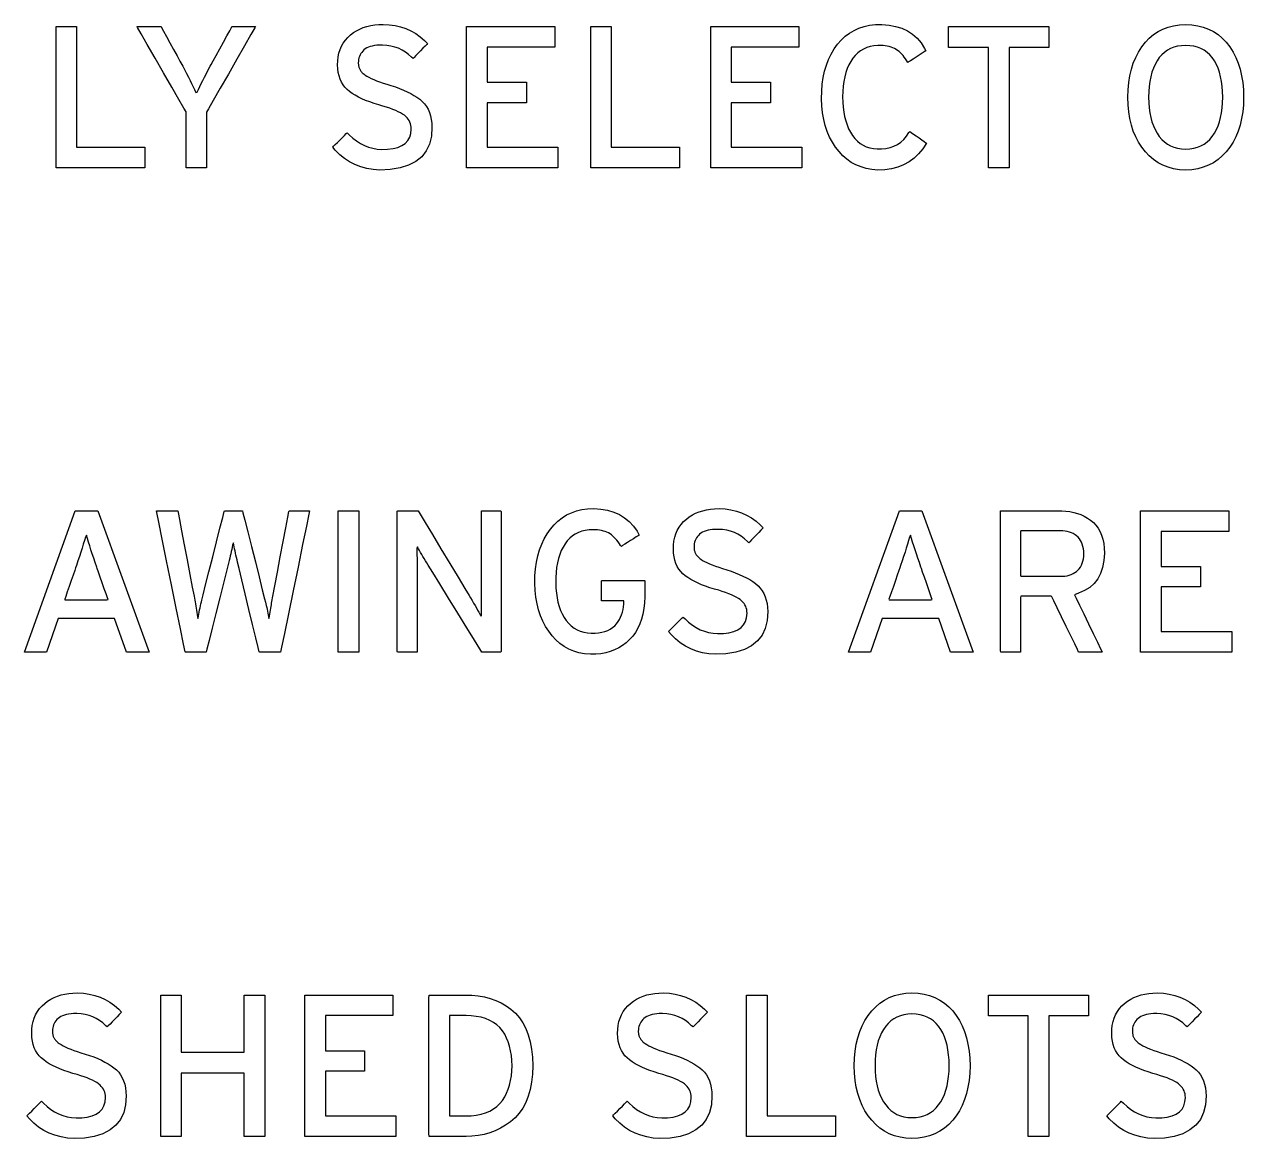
# Model space of a CAD drawing. Extents: x 1 to 47.7, y 0.2 to 33.3.
# Drawn here: x 2.258 to 4.524, y 22.696 to 24.767 of the extents above; entities that cross this region are included whole.
import ezdxf

# ---------------------------------------------------------------- set-up
doc = ezdxf.new("R2010")
doc.units = 0
doc.header["$MEASUREMENT"] = 0
doc.layers.add('4_0_____DWG', color=7, linetype='CONTINUOUS')

msp = doc.modelspace()

# ---------------------------------------------------------------- linework, layer by layer
at = {"layer": '4_0_____DWG'}
for points in [[(3.0152, 24.5753), (3.0142, 24.5588), (3.0106, 24.5441), (3.0046, 24.5314), (2.9962, 24.5207), (2.9853, 24.5118), (2.9719, 24.5049), (2.956, 24.4999), (2.9377, 24.4968), (2.9186, 24.4959), (2.9061, 24.4969), (2.8942, 24.4989), (2.8829, 24.5019), (2.8722, 24.506), (2.8621, 24.5111), (2.8526, 24.5172), (2.8438, 24.5244), (2.8355, 24.5326), (2.8308, 24.5383), (2.8325, 24.54), (2.8356, 24.5431), (2.8396, 24.5471), (2.8442, 24.5517), (2.8488, 24.5562), (2.8529, 24.5603), (2.856, 24.5635), (2.8578, 24.5652), (2.8616, 24.5615), (2.8683, 24.5554), (2.8752, 24.55), (2.8824, 24.5454), (2.8898, 24.5416), (2.8975, 24.5386), (2.9054, 24.5364), (2.9136, 24.5349), (2.9221, 24.5342), (2.9328, 24.5345), (2.9431, 24.5357), (2.952, 24.538), (2.9595, 24.5412), (2.9657, 24.5454), (2.9705, 24.5506), (2.974, 24.5568), (2.9761, 24.5639), (2.9768, 24.5721), (2.9767, 24.5757), (2.9762, 24.5789), (2.9754, 24.582), (2.9743, 24.5849), (2.9729, 24.5877), (2.9712, 24.5904), (2.9691, 24.5929), (2.9667, 24.5953), (2.964, 24.5976), (2.9607, 24.5998), (2.9569, 24.602), (2.9526, 24.6042), (2.9479, 24.6064), (2.9427, 24.6085), (2.9369, 24.6106), (2.9307, 24.6127), (2.9241, 24.6148), (2.9163, 24.617), (2.9077, 24.6196), (2.8996, 24.6224), (2.892, 24.6253), (2.885, 24.6284), (2.8784, 24.6316), (2.8724, 24.6349), (2.8669, 24.6384), (2.8619, 24.642), (2.8574, 24.6457), (2.8534, 24.6498), (2.85, 24.6543), (2.847, 24.6593), (2.8446, 24.6648), (2.8426, 24.6707), (2.8412, 24.6771), (2.8403, 24.684), (2.8399, 24.6913), (2.8401, 24.699), (2.8409, 24.7063), (2.8423, 24.7133), (2.8444, 24.7199), (2.8471, 24.7261), (2.8504, 24.7319), (2.8543, 24.7374), (2.8588, 24.7424), (2.864, 24.7471), (2.8694, 24.7512), (2.8751, 24.7548), (2.8812, 24.7579), (2.8876, 24.7605), (2.8943, 24.7627), (2.9014, 24.7644), (2.9088, 24.7656), (2.9165, 24.7663), (2.9248, 24.7666), (2.936, 24.766), (2.9467, 24.7644), (2.957, 24.762), (2.9668, 24.7587), (2.9761, 24.7545), (2.985, 24.7494), (2.9935, 24.7434), (3.0015, 24.7365), (3.0068, 24.7309), (3.0054, 24.7294), (3.0024, 24.7263), (2.9985, 24.7222), (2.994, 24.7176), (2.9894, 24.7129), (2.9853, 24.7086), (2.9821, 24.7052), (2.9802, 24.7033), (2.9774, 24.7057), (2.9719, 24.7107), (2.966, 24.7152), (2.9598, 24.7189), (2.9532, 24.7221), (2.9463, 24.7245), (2.939, 24.7264), (2.9314, 24.7276), (2.9234, 24.7281), (2.9174, 24.728), (2.9127, 24.7277), (2.9084, 24.7271), (2.9043, 24.7264), (2.9006, 24.7253), (2.8971, 24.7241), (2.894, 24.7227), (2.8912, 24.721), (2.8887, 24.7191), (2.8865, 24.7169), (2.8846, 24.7146), (2.8829, 24.7122), (2.8815, 24.7097), (2.8803, 24.7071), (2.8794, 24.7043), (2.8788, 24.7014), (2.8784, 24.6985), (2.8783, 24.6954), (2.8783, 24.6939), (2.8784, 24.6924), (2.8786, 24.691), (2.8788, 24.6896), (2.8791, 24.6883), (2.8794, 24.687), (2.8799, 24.6858), (2.8803, 24.6846), (2.8809, 24.6835), (2.8815, 24.6822), (2.8823, 24.681), (2.8831, 24.6798), (2.8841, 24.6786), (2.8852, 24.6774), (2.8863, 24.6762), (2.8876, 24.6751), (2.889, 24.6739), (2.891, 24.6724), (2.8942, 24.6704), (2.898, 24.6683), (2.9022, 24.6662), (2.907, 24.6641), (2.9122, 24.6619), (2.918, 24.6598), (2.9243, 24.6576), (2.9311, 24.6554), (2.9391, 24.653), (2.9473, 24.6503), (2.955, 24.6475), (2.9623, 24.6445), (2.9692, 24.6414), (2.9757, 24.6381), (2.9817, 24.6347), (2.9873, 24.6311), (2.9925, 24.6274), (2.9972, 24.6234), (3.0013, 24.619), (3.005, 24.6141), (3.008, 24.6088), (3.0106, 24.603), (3.0125, 24.5968), (3.014, 24.5901), (3.0149, 24.5829)], [(4.5237, 24.6313), (4.5232, 24.6173), (4.522, 24.604), (4.5199, 24.5914), (4.5171, 24.5794), (4.5136, 24.5682), (4.5092, 24.5576), (4.5041, 24.5477), (4.4982, 24.5384), (4.4915, 24.5298), (4.4841, 24.522), (4.4761, 24.5152), (4.4675, 24.5095), (4.4584, 24.5047), (4.4486, 24.501), (4.4383, 24.4982), (4.4274, 24.4965), (4.4159, 24.4958), (4.4044, 24.4965), (4.3936, 24.4982), (4.3834, 24.501), (4.3737, 24.5047), (4.3647, 24.5095), (4.3563, 24.5152), (4.3484, 24.522), (4.3412, 24.5298), (4.3345, 24.5384), (4.3285, 24.5477), (4.3232, 24.5576), (4.3187, 24.5682), (4.3151, 24.5794), (4.3122, 24.5914), (4.3101, 24.604), (4.3089, 24.6173), (4.3084, 24.6313), (4.3089, 24.6452), (4.3101, 24.6586), (4.3122, 24.6712), (4.3151, 24.6832), (4.3187, 24.6945), (4.3232, 24.7052), (4.3285, 24.7152), (4.3345, 24.7246), (4.3412, 24.7333), (4.3484, 24.7409), (4.3563, 24.7476), (4.3647, 24.7532), (4.3737, 24.7579), (4.3834, 24.7616), (4.3936, 24.7642), (4.4044, 24.7659), (4.4159, 24.7666), (4.4274, 24.7659), (4.4383, 24.7642), (4.4486, 24.7616), (4.4584, 24.7579), (4.4675, 24.7532), (4.4761, 24.7476), (4.4841, 24.7409), (4.4915, 24.7333), (4.4982, 24.7246), (4.5041, 24.7152), (4.5092, 24.7052), (4.5136, 24.6945), (4.5171, 24.6832), (4.5199, 24.6712), (4.522, 24.6586), (4.5232, 24.6452)], [(2.5963, 24.6037), (2.5963, 24.5998), (2.5963, 24.5896), (2.5963, 24.5748), (2.5963, 24.5576), (2.5963, 24.5397), (2.5963, 24.5231), (2.5963, 24.5097), (2.5963, 24.5016), (2.5961, 24.5), (2.5937, 24.5), (2.5893, 24.5), (2.5835, 24.5), (2.577, 24.5), (2.5705, 24.5), (2.5648, 24.5), (2.5605, 24.5), (2.5584, 24.5), (2.5582, 24.5021), (2.5582, 24.5108), (2.5582, 24.5245), (2.5582, 24.5413), (2.5582, 24.5592), (2.5582, 24.5764), (2.5582, 24.5908), (2.5582, 24.6006), (2.5582, 24.6039), (2.5542, 24.6108), (2.5448, 24.6272), (2.5316, 24.6502), (2.5163, 24.6768), (2.5006, 24.7041), (2.4862, 24.7292), (2.4748, 24.749), (2.4682, 24.7606), (2.4675, 24.7624), (2.4705, 24.7624), (2.4759, 24.7624), (2.4828, 24.7624), (2.4905, 24.7624), (2.4981, 24.7624), (2.5047, 24.7624), (2.5095, 24.7624), (2.5117, 24.7624), (2.5128, 24.7606), (2.5163, 24.7541), (2.5217, 24.7443), (2.5281, 24.7324), (2.535, 24.7199), (2.5414, 24.7081), (2.5468, 24.6983), (2.5503, 24.6918), (2.552, 24.6887), (2.5557, 24.6817), (2.5592, 24.6751), (2.5625, 24.6686), (2.5656, 24.6624), (2.5686, 24.6565), (2.5714, 24.6508), (2.574, 24.6454), (2.5765, 24.6402), (2.5788, 24.6406), (2.5812, 24.6456), (2.5837, 24.651), (2.5865, 24.6566), (2.5895, 24.6625), (2.5926, 24.6687), (2.596, 24.6752), (2.5995, 24.6819), (2.6033, 24.689), (2.6048, 24.6919), (2.6086, 24.6987), (2.6141, 24.7088), (2.6207, 24.7209), (2.6276, 24.7334), (2.6341, 24.7452), (2.6393, 24.7548), (2.6427, 24.7609), (2.6436, 24.7624), (2.6461, 24.7624), (2.651, 24.7624), (2.6576, 24.7624), (2.6651, 24.7624), (2.6726, 24.7624), (2.6794, 24.7624), (2.6845, 24.7624), (2.6872, 24.7624), (2.686, 24.7599), (2.6789, 24.7475), (2.6671, 24.727), (2.6526, 24.7017), (2.6368, 24.6743), (2.6216, 24.6478), (2.6087, 24.6253), (2.5997, 24.6096)], [(3.9343, 24.546), (3.9274, 24.5353), (3.9197, 24.5259), (3.9113, 24.5178), (3.9019, 24.511), (3.8918, 24.5054), (3.8809, 24.5011), (3.8691, 24.498), (3.8566, 24.4963), (3.8438, 24.4959), (3.8328, 24.4968), (3.8224, 24.4987), (3.8126, 24.5016), (3.8033, 24.5054), (3.7946, 24.5101), (3.7864, 24.5159), (3.7788, 24.5225), (3.7718, 24.5302), (3.7653, 24.5386), (3.7594, 24.5476), (3.7543, 24.5572), (3.7499, 24.5675), (3.7463, 24.5784), (3.7434, 24.59), (3.7413, 24.6022), (3.7399, 24.615), (3.7393, 24.6285), (3.7396, 24.6422), (3.7406, 24.6553), (3.7425, 24.6678), (3.745, 24.6797), (3.7484, 24.6909), (3.7524, 24.7015), (3.7573, 24.7115), (3.7629, 24.7209), (3.7692, 24.7296), (3.776, 24.7375), (3.7833, 24.7444), (3.7912, 24.7505), (3.7997, 24.7555), (3.8088, 24.7596), (3.8184, 24.7628), (3.8286, 24.765), (3.8393, 24.7663), (3.8514, 24.7665), (3.8647, 24.7654), (3.877, 24.7629), (3.8884, 24.7593), (3.8988, 24.7543), (3.9082, 24.7481), (3.9167, 24.7407), (3.9243, 24.732), (3.9309, 24.722), (3.9328, 24.7173), (3.9302, 24.7157), (3.926, 24.713), (3.9208, 24.7096), (3.915, 24.7059), (3.9094, 24.7022), (3.9046, 24.6991), (3.9011, 24.6969), (3.8995, 24.6959), (3.8976, 24.699), (3.8954, 24.7024), (3.8931, 24.7056), (3.8907, 24.7085), (3.8883, 24.7113), (3.8858, 24.7138), (3.8833, 24.7162), (3.8807, 24.7183), (3.878, 24.7201), (3.875, 24.7217), (3.8719, 24.7231), (3.8686, 24.7243), (3.8651, 24.7253), (3.8614, 24.7261), (3.8576, 24.7268), (3.8536, 24.7272), (3.8494, 24.7274), (3.8438, 24.7273), (3.8365, 24.7267), (3.8297, 24.7253), (3.8232, 24.7234), (3.8172, 24.7208), (3.8117, 24.7175), (3.8065, 24.7136), (3.8018, 24.709), (3.7975, 24.7038), (3.7936, 24.6979), (3.7901, 24.6914), (3.787, 24.6844), (3.7844, 24.6769), (3.7823, 24.669), (3.7806, 24.6605), (3.7794, 24.6515), (3.7787, 24.642), (3.7784, 24.632), (3.7786, 24.622), (3.7793, 24.6125), (3.7804, 24.6036), (3.782, 24.5951), (3.7841, 24.5871), (3.7866, 24.5797), (3.7896, 24.5727), (3.7931, 24.5662), (3.797, 24.5602), (3.8012, 24.5546), (3.8059, 24.5497), (3.811, 24.5455), (3.8165, 24.5421), (3.8224, 24.5393), (3.8288, 24.5372), (3.8356, 24.5358), (3.8428, 24.535), (3.8508, 24.535), (3.859, 24.5359), (3.8667, 24.5376), (3.8739, 24.5401), (3.8805, 24.5435), (3.8866, 24.5478), (3.8921, 24.5529), (3.8971, 24.559), (3.9016, 24.5658), (3.9033, 24.5674), (3.9059, 24.5656), (3.91, 24.5627), (3.9151, 24.5592), (3.9205, 24.5555), (3.9257, 24.5519), (3.9301, 24.5489), (3.9332, 24.5467)], [(4.4849, 24.6313), (4.4847, 24.6416), (4.4839, 24.6514), (4.4827, 24.6606), (4.481, 24.6693), (4.4789, 24.6775), (4.4762, 24.6851), (4.4731, 24.6922), (4.4695, 24.6988), (4.4654, 24.7048), (4.4608, 24.71), (4.4557, 24.7146), (4.4502, 24.7184), (4.4443, 24.7216), (4.4379, 24.7241), (4.431, 24.7259), (4.4236, 24.727), (4.4159, 24.7274), (4.4082, 24.727), (4.401, 24.7259), (4.3943, 24.7241), (4.3879, 24.7216), (4.3821, 24.7184), (4.3766, 24.7146), (4.3716, 24.71), (4.367, 24.7048), (4.3629, 24.6988), (4.3592, 24.6922), (4.356, 24.6851), (4.3533, 24.6775), (4.3511, 24.6693), (4.3494, 24.6606), (4.3482, 24.6514), (4.3474, 24.6416), (4.3472, 24.6313), (4.3474, 24.6211), (4.3482, 24.6114), (4.3494, 24.6023), (4.3511, 24.5937), (4.3533, 24.5856), (4.356, 24.578), (4.3592, 24.571), (4.3629, 24.5644), (4.367, 24.5583), (4.3716, 24.5529), (4.3766, 24.5481), (4.3821, 24.5441), (4.3879, 24.5408), (4.3943, 24.5382), (4.401, 24.5364), (4.4082, 24.5353), (4.4159, 24.5349), (4.4236, 24.5353), (4.431, 24.5364), (4.4379, 24.5382), (4.4443, 24.5408), (4.4502, 24.5441), (4.4557, 24.5481), (4.4608, 24.5529), (4.4654, 24.5583), (4.4695, 24.5644), (4.4731, 24.571), (4.4762, 24.578), (4.4789, 24.5856), (4.481, 24.5937), (4.4827, 24.6023), (4.4839, 24.6114), (4.4847, 24.6211)], [(2.734, 23.6), (2.7326, 23.6), (2.7288, 23.6), (2.7233, 23.6), (2.7168, 23.6), (2.7101, 23.6), (2.7037, 23.6), (2.6985, 23.6), (2.6952, 23.6), (2.6942, 23.6003), (2.6922, 23.6088), (2.6878, 23.6268), (2.6819, 23.6513), (2.6751, 23.6794), (2.6682, 23.7081), (2.6619, 23.7343), (2.6569, 23.7551), (2.654, 23.7674), (2.653, 23.7714), (2.652, 23.7757), (2.651, 23.7799), (2.6501, 23.784), (2.6493, 23.788), (2.6484, 23.7919), (2.6476, 23.7957), (2.6469, 23.7994), (2.6462, 23.803), (2.6455, 23.8021), (2.6447, 23.7985), (2.644, 23.7947), (2.6431, 23.7909), (2.6423, 23.787), (2.6414, 23.7829), (2.6405, 23.7788), (2.6396, 23.7746), (2.6386, 23.7702), (2.6373, 23.7651), (2.6336, 23.7503), (2.6279, 23.7278), (2.621, 23.7007), (2.6137, 23.6719), (2.6068, 23.6444), (2.601, 23.6213), (2.597, 23.6055), (2.5956, 23.6), (2.594, 23.6), (2.5902, 23.6), (2.5847, 23.6), (2.5783, 23.6), (2.5717, 23.6), (2.5656, 23.6), (2.5605, 23.6), (2.5573, 23.6), (2.5564, 23.6007), (2.5536, 23.6147), (2.5478, 23.6432), (2.5399, 23.6816), (2.531, 23.7253), (2.522, 23.7696), (2.5138, 23.8098), (2.5074, 23.8414), (2.5037, 23.8597), (2.5034, 23.8624), (2.5061, 23.8624), (2.5108, 23.8624), (2.5168, 23.8624), (2.5235, 23.8624), (2.5301, 23.8624), (2.536, 23.8624), (2.5404, 23.8624), (2.5427, 23.8624), (2.5434, 23.8595), (2.5459, 23.8465), (2.5499, 23.8254), (2.5548, 23.7994), (2.5601, 23.7713), (2.5653, 23.744), (2.5698, 23.7205), (2.573, 23.7038), (2.5743, 23.6966), (2.575, 23.6932), (2.5757, 23.6894), (2.5764, 23.6855), (2.5771, 23.6816), (2.5778, 23.6777), (2.5784, 23.6738), (2.5791, 23.6698), (2.5797, 23.6657), (2.5803, 23.6625), (2.5811, 23.6665), (2.5819, 23.6705), (2.5827, 23.6744), (2.5835, 23.6783), (2.5843, 23.6822), (2.5851, 23.686), (2.5859, 23.6898), (2.5868, 23.6936), (2.5875, 23.6968), (2.5899, 23.7062), (2.5946, 23.7247), (2.6008, 23.7493), (2.6078, 23.777), (2.6149, 23.805), (2.6213, 23.8303), (2.6263, 23.8499), (2.6291, 23.861), (2.6298, 23.8624), (2.6322, 23.8624), (2.6362, 23.8624), (2.6414, 23.8624), (2.6471, 23.8624), (2.6527, 23.8624), (2.6576, 23.8624), (2.6613, 23.8624), (2.6631, 23.8624), (2.664, 23.859), (2.6675, 23.8451), (2.673, 23.8232), (2.6797, 23.7964), (2.687, 23.7676), (2.6939, 23.7398), (2.6999, 23.716), (2.7041, 23.6992), (2.7058, 23.6925), (2.7066, 23.6896), (2.7073, 23.6863), (2.7081, 23.683), (2.7088, 23.6797), (2.7096, 23.6762), (2.7103, 23.6726), (2.711, 23.669), (2.7117, 23.6653), (2.7123, 23.6627), (2.7131, 23.6667), (2.7138, 23.6706), (2.7145, 23.6743), (2.7151, 23.6779), (2.7157, 23.6814), (2.7163, 23.6847), (2.7168, 23.6879), (2.7173, 23.691), (2.7177, 23.6938), (2.7196, 23.7039), (2.7232, 23.7232), (2.728, 23.7485), (2.7333, 23.7769), (2.7387, 23.8053), (2.7435, 23.8309), (2.7472, 23.8505), (2.7492, 23.8613), (2.7499, 23.8624), (2.7527, 23.8624), (2.7573, 23.8624), (2.7633, 23.8624), (2.7697, 23.8624), (2.7761, 23.8624), (2.7816, 23.8624), (2.7857, 23.8624), (2.7876, 23.8624), (2.7864, 23.8564), (2.7819, 23.8342), (2.7749, 23.7999), (2.7663, 23.7581), (2.7572, 23.7136), (2.7485, 23.6708), (2.7411, 23.6346), (2.7359, 23.6094)], [(3.1077, 23.6), (3.104, 23.606), (3.0942, 23.622), (3.08, 23.6451), (3.0633, 23.6722), (3.0459, 23.7004), (3.0298, 23.7266), (3.0166, 23.748), (3.0083, 23.7614), (3.0057, 23.7658), (3.0032, 23.7699), (3.0008, 23.7739), (2.9985, 23.7778), (2.9963, 23.7815), (2.9942, 23.7852), (2.9921, 23.7887), (2.9901, 23.7921), (2.9882, 23.7954), (2.9874, 23.7933), (2.9874, 23.787), (2.9874, 23.7805), (2.9875, 23.7737), (2.9875, 23.7668), (2.9876, 23.7597), (2.9876, 23.7524), (2.9877, 23.7449), (2.9878, 23.7371), (2.9878, 23.7323), (2.9878, 23.7201), (2.9878, 23.7017), (2.9878, 23.6797), (2.9878, 23.6563), (2.9878, 23.6343), (2.9878, 23.6159), (2.9878, 23.6037), (2.9877, 23.6), (2.986, 23.6), (2.9822, 23.6), (2.9768, 23.6), (2.9707, 23.6), (2.9644, 23.6), (2.9586, 23.6), (2.954, 23.6), (2.9513, 23.6), (2.9508, 23.6018), (2.9508, 23.6188), (2.9508, 23.6498), (2.9508, 23.6899), (2.9508, 23.7344), (2.9508, 23.7786), (2.9508, 23.8177), (2.9508, 23.8469), (2.9508, 23.8616), (2.9516, 23.8624), (2.9547, 23.8624), (2.9598, 23.8624), (2.966, 23.8624), (2.9726, 23.8624), (2.979, 23.8624), (2.9845, 23.8624), (2.9882, 23.8624), (2.9897, 23.8624), (2.9932, 23.8565), (3.0026, 23.841), (3.0161, 23.8185), (3.032, 23.7921), (3.0486, 23.7647), (3.064, 23.7392), (3.0765, 23.7184), (3.0844, 23.7053), (3.0871, 23.7008), (3.0899, 23.6959), (3.0927, 23.6912), (3.0953, 23.6867), (3.0978, 23.6823), (3.1001, 23.6781), (3.1024, 23.6741), (3.1045, 23.6702), (3.1065, 23.6666), (3.1073, 23.6687), (3.1073, 23.6752), (3.1072, 23.6819), (3.1071, 23.6887), (3.1071, 23.6958), (3.1071, 23.703), (3.107, 23.7104), (3.107, 23.718), (3.107, 23.7258), (3.107, 23.7306), (3.107, 23.7428), (3.107, 23.7611), (3.107, 23.7831), (3.107, 23.8063), (3.107, 23.8283), (3.107, 23.8466), (3.107, 23.8587), (3.107, 23.8624), (3.1088, 23.8624), (3.1126, 23.8624), (3.118, 23.8624), (3.1241, 23.8624), (3.1304, 23.8624), (3.1362, 23.8624), (3.1408, 23.8624), (3.1435, 23.8624), (3.144, 23.8605), (3.144, 23.8435), (3.144, 23.8126), (3.144, 23.7725), (3.144, 23.728), (3.144, 23.6838), (3.144, 23.6447), (3.144, 23.6154), (3.144, 23.6008), (3.1433, 23.6), (3.1403, 23.6), (3.1356, 23.6), (3.1298, 23.6), (3.1236, 23.6), (3.1177, 23.6), (3.1126, 23.6), (3.109, 23.6)], [(3.4106, 23.7027), (3.4101, 23.6914), (3.409, 23.6808), (3.4073, 23.6707), (3.4048, 23.6613), (3.4017, 23.6525), (3.3979, 23.6442), (3.3934, 23.6366), (3.3883, 23.6296), (3.3824, 23.6231), (3.3761, 23.6173), (3.3694, 23.6121), (3.3623, 23.6076), (3.3547, 23.6039), (3.3466, 23.6009), (3.3381, 23.5985), (3.3292, 23.5969), (3.3199, 23.596), (3.3096, 23.5959), (3.2988, 23.597), (3.2885, 23.5989), (3.2788, 23.6019), (3.2697, 23.6057), (3.2611, 23.6105), (3.2531, 23.6162), (3.2456, 23.6229), (3.2387, 23.6305), (3.2322, 23.6389), (3.2264, 23.6478), (3.2213, 23.6574), (3.217, 23.6676), (3.2134, 23.6784), (3.2106, 23.6899), (3.2085, 23.702), (3.2071, 23.7147), (3.2065, 23.728), (3.2067, 23.7416), (3.2077, 23.7546), (3.2095, 23.7671), (3.212, 23.7788), (3.2152, 23.79), (3.2192, 23.8006), (3.2239, 23.8106), (3.2294, 23.8199), (3.2356, 23.8286), (3.2422, 23.8366), (3.2494, 23.8436), (3.2572, 23.8497), (3.2655, 23.8548), (3.2744, 23.859), (3.2839, 23.8623), (3.2939, 23.8647), (3.3044, 23.8661), (3.3159, 23.8666), (3.3292, 23.8657), (3.3416, 23.8636), (3.3531, 23.8602), (3.3636, 23.8556), (3.3732, 23.8497), (3.3818, 23.8426), (3.3895, 23.8343), (3.3963, 23.8247), (3.4001, 23.8175), (3.3982, 23.8163), (3.3945, 23.8139), (3.3896, 23.8107), (3.384, 23.8071), (3.3784, 23.8035), (3.3734, 23.8003), (3.3694, 23.7978), (3.3672, 23.7964), (3.3658, 23.7981), (3.3636, 23.8015), (3.3613, 23.8048), (3.359, 23.8078), (3.3566, 23.8106), (3.3541, 23.8132), (3.3515, 23.8156), (3.3489, 23.8178), (3.3462, 23.8197), (3.3434, 23.8214), (3.3404, 23.8228), (3.3372, 23.824), (3.3338, 23.825), (3.3302, 23.8259), (3.3265, 23.8265), (3.3226, 23.827), (3.3185, 23.8273), (3.3143, 23.8274), (3.3072, 23.8271), (3.3002, 23.8261), (3.2936, 23.8245), (3.2874, 23.8222), (3.2816, 23.8193), (3.2763, 23.8158), (3.2713, 23.8116), (3.2667, 23.8068), (3.2626, 23.8014), (3.2588, 23.7952), (3.2555, 23.7886), (3.2527, 23.7815), (3.2503, 23.7739), (3.2484, 23.7658), (3.2469, 23.7571), (3.2459, 23.748), (3.2453, 23.7384), (3.2452, 23.7284), (3.2456, 23.7187), (3.2464, 23.7095), (3.2477, 23.7008), (3.2494, 23.6925), (3.2516, 23.6848), (3.2542, 23.6775), (3.2574, 23.6708), (3.2609, 23.6645), (3.2649, 23.6586), (3.2693, 23.6532), (3.2741, 23.6486), (3.2793, 23.6446), (3.2849, 23.6413), (3.2909, 23.6387), (3.2973, 23.6368), (3.3042, 23.6355), (3.3114, 23.635), (3.3185, 23.6351), (3.325, 23.6358), (3.331, 23.6368), (3.3367, 23.6384), (3.3418, 23.6403), (3.3466, 23.6427), (3.3509, 23.6456), (3.3548, 23.6489), (3.3582, 23.6526), (3.3611, 23.6566), (3.3636, 23.6607), (3.3658, 23.665), (3.3676, 23.6695), (3.3691, 23.6741), (3.3703, 23.679), (3.3711, 23.6839), (3.3716, 23.6891), (3.3718, 23.6941), (3.3718, 23.6942), (3.3718, 23.6943), (3.3718, 23.6944), (3.3718, 23.6946), (3.3718, 23.6948), (3.3718, 23.695), (3.3718, 23.6951), (3.3718, 23.6952), (3.3717, 23.6952), (3.3695, 23.6952), (3.3651, 23.6952), (3.3591, 23.6952), (3.3522, 23.6952), (3.3452, 23.6952), (3.3388, 23.6952), (3.3337, 23.6952), (3.3307, 23.6952), (3.3302, 23.6955), (3.3302, 23.6979), (3.3302, 23.7022), (3.3302, 23.7079), (3.3302, 23.7142), (3.3302, 23.7205), (3.3302, 23.7261), (3.3302, 23.7304), (3.3302, 23.7327), (3.3314, 23.7329), (3.3374, 23.7329), (3.3473, 23.7329), (3.3598, 23.7329), (3.3733, 23.7329), (3.3866, 23.7329), (3.3981, 23.7329), (3.4066, 23.7329), (3.4105, 23.7329), (3.4106, 23.7322), (3.4106, 23.7296), (3.4106, 23.7256), (3.4106, 23.7208), (3.4106, 23.7157), (3.4106, 23.7108), (3.4106, 23.7067), (3.4106, 23.7038)], [(3.6393, 23.6753), (3.6382, 23.6588), (3.6347, 23.6441), (3.6287, 23.6314), (3.6202, 23.6207), (3.6093, 23.6118), (3.5959, 23.6049), (3.58, 23.5999), (3.5617, 23.5969), (3.5426, 23.5959), (3.5301, 23.5969), (3.5182, 23.5989), (3.5069, 23.6019), (3.4962, 23.606), (3.4862, 23.6111), (3.4767, 23.6172), (3.4678, 23.6244), (3.4595, 23.6326), (3.4548, 23.6383), (3.4565, 23.64), (3.4596, 23.6431), (3.4637, 23.6471), (3.4682, 23.6517), (3.4728, 23.6562), (3.4769, 23.6603), (3.4801, 23.6635), (3.4818, 23.6652), (3.4857, 23.6615), (3.4923, 23.6554), (3.4992, 23.65), (3.5064, 23.6454), (3.5138, 23.6416), (3.5215, 23.6386), (3.5294, 23.6364), (3.5376, 23.6349), (3.5461, 23.6343), (3.5569, 23.6345), (3.5671, 23.6357), (3.576, 23.638), (3.5835, 23.6412), (3.5897, 23.6454), (3.5945, 23.6506), (3.598, 23.6568), (3.6001, 23.6639), (3.6008, 23.6721), (3.6007, 23.6757), (3.6002, 23.6789), (3.5994, 23.682), (3.5983, 23.6849), (3.5969, 23.6877), (3.5952, 23.6904), (3.5931, 23.6929), (3.5907, 23.6953), (3.588, 23.6976), (3.5847, 23.6998), (3.5809, 23.702), (3.5767, 23.7042), (3.5719, 23.7064), (3.5667, 23.7085), (3.561, 23.7106), (3.5548, 23.7127), (3.5481, 23.7148), (3.5404, 23.717), (3.5317, 23.7196), (3.5236, 23.7224), (3.516, 23.7253), (3.509, 23.7284), (3.5024, 23.7316), (3.4964, 23.7349), (3.4909, 23.7384), (3.4859, 23.742), (3.4815, 23.7457), (3.4775, 23.7498), (3.474, 23.7543), (3.471, 23.7593), (3.4686, 23.7648), (3.4666, 23.7707), (3.4652, 23.7771), (3.4643, 23.784), (3.4639, 23.7913), (3.4641, 23.799), (3.4649, 23.8063), (3.4664, 23.8133), (3.4684, 23.8199), (3.4711, 23.8261), (3.4744, 23.8319), (3.4783, 23.8374), (3.4829, 23.8424), (3.488, 23.8471), (3.4934, 23.8512), (3.4992, 23.8548), (3.5052, 23.8579), (3.5116, 23.8605), (3.5184, 23.8627), (3.5254, 23.8644), (3.5328, 23.8656), (3.5405, 23.8663), (3.5488, 23.8666), (3.56, 23.866), (3.5707, 23.8644), (3.581, 23.862), (3.5908, 23.8587), (3.6001, 23.8545), (3.6091, 23.8494), (3.6175, 23.8434), (3.6255, 23.8365), (3.6309, 23.8309), (3.6294, 23.8294), (3.6264, 23.8263), (3.6225, 23.8222), (3.618, 23.8176), (3.6135, 23.8129), (3.6093, 23.8086), (3.6061, 23.8052), (3.6042, 23.8033), (3.6014, 23.8057), (3.5959, 23.8107), (3.59, 23.8152), (3.5838, 23.8189), (3.5772, 23.8221), (3.5703, 23.8246), (3.563, 23.8264), (3.5554, 23.8276), (3.5474, 23.8281), (3.5414, 23.828), (3.5367, 23.8277), (3.5324, 23.8271), (3.5283, 23.8264), (3.5246, 23.8253), (3.5212, 23.8241), (3.518, 23.8227), (3.5152, 23.821), (3.5127, 23.8191), (3.5105, 23.8169), (3.5086, 23.8146), (3.5069, 23.8122), (3.5055, 23.8097), (3.5043, 23.8071), (3.5034, 23.8043), (3.5028, 23.8015), (3.5024, 23.7985), (3.5023, 23.7954), (3.5023, 23.7939), (3.5024, 23.7924), (3.5026, 23.791), (3.5028, 23.7896), (3.5031, 23.7883), (3.5035, 23.787), (3.5039, 23.7858), (3.5044, 23.7846), (3.5049, 23.7835), (3.5056, 23.7822), (3.5063, 23.781), (3.5072, 23.7798), (3.5081, 23.7786), (3.5092, 23.7774), (3.5103, 23.7762), (3.5116, 23.7751), (3.513, 23.7739), (3.5151, 23.7724), (3.5183, 23.7704), (3.522, 23.7683), (3.5262, 23.7662), (3.531, 23.7641), (3.5362, 23.7619), (3.542, 23.7598), (3.5483, 23.7576), (3.5551, 23.7554), (3.5631, 23.753), (3.5713, 23.7503), (3.579, 23.7475), (3.5863, 23.7445), (3.5932, 23.7414), (3.5997, 23.7381), (3.6057, 23.7347), (3.6113, 23.7311), (3.6165, 23.7274), (3.6212, 23.7234), (3.6254, 23.719), (3.629, 23.7141), (3.6321, 23.7088), (3.6346, 23.703), (3.6366, 23.6968), (3.638, 23.6901), (3.6389, 23.6829)], [(4.2651, 23.7839), (4.2642, 23.77), (4.2617, 23.7574), (4.2579, 23.7461), (4.2526, 23.7362), (4.2458, 23.7275), (4.2377, 23.7202), (4.228, 23.7142), (4.2169, 23.7095), (4.2094, 23.7067), (4.2126, 23.7001), (4.2187, 23.6875), (4.2266, 23.6711), (4.2355, 23.6528), (4.2443, 23.6345), (4.2522, 23.6184), (4.258, 23.6063), (4.2609, 23.6003), (4.2602, 23.6), (4.2565, 23.6), (4.2507, 23.6), (4.2436, 23.6), (4.236, 23.6), (4.2287, 23.6), (4.2226, 23.6), (4.2184, 23.6), (4.2171, 23.6), (4.2149, 23.6045), (4.2097, 23.6153), (4.2024, 23.6304), (4.1939, 23.6478), (4.1852, 23.6657), (4.1773, 23.6821), (4.171, 23.695), (4.1673, 23.7026), (4.1663, 23.7038), (4.1624, 23.7038), (4.1555, 23.7038), (4.1465, 23.7038), (4.1367, 23.7038), (4.1269, 23.7038), (4.1184, 23.7038), (4.1122, 23.7038), (4.1094, 23.7038), (4.1093, 23.7012), (4.1093, 23.692), (4.1093, 23.6779), (4.1093, 23.6609), (4.1093, 23.6429), (4.1093, 23.6259), (4.1093, 23.6119), (4.1093, 23.6026), (4.1092, 23.6), (4.1074, 23.6), (4.1034, 23.6), (4.0978, 23.6), (4.0915, 23.6), (4.0851, 23.6), (4.0793, 23.6), (4.0748, 23.6), (4.0723, 23.6), (4.072, 23.603), (4.072, 23.6222), (4.072, 23.6549), (4.072, 23.6963), (4.072, 23.7415), (4.072, 23.7856), (4.072, 23.8237), (4.072, 23.8509), (4.072, 23.8623), (4.0754, 23.8624), (4.0859, 23.8624), (4.1014, 23.8624), (4.1198, 23.8624), (4.1391, 23.8624), (4.1571, 23.8624), (4.1718, 23.8624), (4.1812, 23.8624), (4.1856, 23.8624), (4.1934, 23.862), (4.2008, 23.8611), (4.208, 23.8597), (4.2148, 23.8578), (4.2214, 23.8554), (4.2276, 23.8525), (4.2336, 23.8491), (4.2392, 23.8452), (4.2445, 23.8408), (4.2493, 23.8357), (4.2534, 23.83), (4.2569, 23.8238), (4.2598, 23.817), (4.2621, 23.8096), (4.2637, 23.8016), (4.2647, 23.7931)], [(2.3923, 23.7578), (2.3894, 23.7664), (2.3866, 23.7747), (2.384, 23.7827), (2.3815, 23.7902), (2.3791, 23.7975), (2.3769, 23.8043), (2.3749, 23.8109), (2.3729, 23.8171), (2.3712, 23.8135), (2.3693, 23.8071), (2.3673, 23.8004), (2.3651, 23.7933), (2.3627, 23.7858), (2.3601, 23.7779), (2.3574, 23.7697), (2.3545, 23.761), (2.353, 23.7565), (2.3513, 23.7515), (2.3484, 23.7432), (2.3448, 23.7329), (2.341, 23.722), (2.3374, 23.7117), (2.3345, 23.7034), (2.3328, 23.6983), (2.333, 23.6974), (2.3387, 23.6974), (2.3492, 23.6974), (2.3627, 23.6974), (2.3774, 23.6974), (2.3915, 23.6974), (2.4034, 23.6974), (2.4112, 23.6974), (2.4134, 23.6975), (2.4122, 23.7009), (2.4097, 23.7081), (2.4063, 23.7178), (2.4025, 23.7287), (2.3987, 23.7395), (2.3955, 23.7488), (2.3932, 23.7553)], [(3.924, 23.7578), (3.9211, 23.7664), (3.9183, 23.7747), (3.9157, 23.7827), (3.9132, 23.7902), (3.9108, 23.7975), (3.9086, 23.8043), (3.9065, 23.8109), (3.9046, 23.8171), (3.9029, 23.8135), (3.901, 23.8071), (3.8989, 23.8004), (3.8967, 23.7933), (3.8944, 23.7858), (3.8918, 23.7779), (3.8891, 23.7697), (3.8862, 23.761), (3.8847, 23.7565), (3.8829, 23.7515), (3.88, 23.7432), (3.8765, 23.7329), (3.8727, 23.722), (3.8691, 23.7117), (3.8662, 23.7034), (3.8645, 23.6983), (3.8647, 23.6974), (3.8704, 23.6974), (3.8809, 23.6974), (3.8943, 23.6974), (3.909, 23.6974), (3.9232, 23.6974), (3.9351, 23.6974), (3.9429, 23.6974), (3.945, 23.6975), (3.9438, 23.7009), (3.9413, 23.7081), (3.9379, 23.7178), (3.9342, 23.7287), (3.9304, 23.7395), (3.9272, 23.7488), (3.9249, 23.7553)], [(4.2267, 23.7828), (4.2265, 23.7877), (4.2259, 23.7922), (4.2251, 23.7965), (4.2239, 23.8005), (4.2224, 23.8041), (4.2206, 23.8075), (4.2185, 23.8105), (4.2161, 23.8133), (4.2134, 23.8158), (4.2104, 23.8181), (4.2072, 23.8201), (4.2037, 23.8218), (4.2, 23.8231), (4.196, 23.8241), (4.1918, 23.8249), (4.1874, 23.8253), (4.1834, 23.8254), (4.1797, 23.8254), (4.1715, 23.8254), (4.1602, 23.8254), (4.1473, 23.8254), (4.1343, 23.8254), (4.1227, 23.8254), (4.1139, 23.8254), (4.1095, 23.8254), (4.1093, 23.8237), (4.1093, 23.8163), (4.1093, 23.8047), (4.1093, 23.7906), (4.1093, 23.7756), (4.1093, 23.7615), (4.1093, 23.7499), (4.1093, 23.7425), (4.1095, 23.7408), (4.1139, 23.7408), (4.1227, 23.7408), (4.1343, 23.7408), (4.1473, 23.7408), (4.1602, 23.7408), (4.1715, 23.7408), (4.1797, 23.7408), (4.1834, 23.7408), (4.1873, 23.7409), (4.1917, 23.7413), (4.1958, 23.742), (4.1997, 23.743), (4.2034, 23.7443), (4.2069, 23.7458), (4.2101, 23.7477), (4.213, 23.7499), (4.2158, 23.7523), (4.2183, 23.755), (4.2204, 23.7581), (4.2223, 23.7614), (4.2238, 23.7651), (4.225, 23.7691), (4.2259, 23.7733), (4.2265, 23.7779)], [(2.4469, 22.7753), (2.4458, 22.7588), (2.4423, 22.7441), (2.4363, 22.7314), (2.4278, 22.7207), (2.4169, 22.7118), (2.4035, 22.7049), (2.3877, 22.6999), (2.3693, 22.6969), (2.3503, 22.6959), (2.3378, 22.6969), (2.3259, 22.6989), (2.3146, 22.7019), (2.3039, 22.706), (2.2938, 22.7111), (2.2843, 22.7172), (2.2754, 22.7244), (2.2671, 22.7326), (2.2624, 22.7383), (2.2641, 22.74), (2.2672, 22.7431), (2.2713, 22.7471), (2.2758, 22.7517), (2.2804, 22.7562), (2.2845, 22.7603), (2.2877, 22.7635), (2.2894, 22.7652), (2.2933, 22.7615), (2.2999, 22.7554), (2.3068, 22.75), (2.314, 22.7454), (2.3214, 22.7416), (2.3291, 22.7386), (2.337, 22.7364), (2.3452, 22.7349), (2.3537, 22.7343), (2.3645, 22.7345), (2.3747, 22.7357), (2.3836, 22.738), (2.3912, 22.7412), (2.3973, 22.7454), (2.4022, 22.7506), (2.4056, 22.7568), (2.4077, 22.7639), (2.4085, 22.7721), (2.4083, 22.7757), (2.4079, 22.7789), (2.4071, 22.782), (2.406, 22.7849), (2.4045, 22.7877), (2.4028, 22.7904), (2.4007, 22.7929), (2.3983, 22.7953), (2.3956, 22.7976), (2.3923, 22.7998), (2.3885, 22.802), (2.3843, 22.8042), (2.3795, 22.8064), (2.3743, 22.8085), (2.3686, 22.8106), (2.3624, 22.8127), (2.3557, 22.8148), (2.348, 22.817), (2.3394, 22.8196), (2.3313, 22.8224), (2.3237, 22.8254), (2.3166, 22.8284), (2.3101, 22.8316), (2.304, 22.8349), (2.2985, 22.8384), (2.2936, 22.842), (2.2891, 22.8457), (2.2851, 22.8498), (2.2816, 22.8543), (2.2786, 22.8593), (2.2762, 22.8648), (2.2743, 22.8707), (2.2728, 22.8771), (2.2719, 22.884), (2.2715, 22.8913), (2.2717, 22.899), (2.2725, 22.9063), (2.274, 22.9133), (2.276, 22.9199), (2.2787, 22.9261), (2.282, 22.9319), (2.2859, 22.9374), (2.2905, 22.9424), (2.2956, 22.9471), (2.301, 22.9512), (2.3068, 22.9548), (2.3129, 22.9579), (2.3192, 22.9605), (2.326, 22.9627), (2.333, 22.9644), (2.3404, 22.9656), (2.3481, 22.9663), (2.3565, 22.9666), (2.3676, 22.966), (2.3783, 22.9644), (2.3886, 22.962), (2.3984, 22.9587), (2.4078, 22.9545), (2.4167, 22.9494), (2.4251, 22.9434), (2.4331, 22.9365), (2.4385, 22.9309), (2.437, 22.9294), (2.4341, 22.9263), (2.4301, 22.9222), (2.4256, 22.9176), (2.4211, 22.9129), (2.417, 22.9086), (2.4137, 22.9052), (2.4119, 22.9033), (2.4091, 22.9057), (2.4035, 22.9107), (2.3976, 22.9152), (2.3914, 22.9189), (2.3848, 22.9221), (2.3779, 22.9246), (2.3706, 22.9264), (2.363, 22.9276), (2.3551, 22.9281), (2.349, 22.9281), (2.3444, 22.9277), (2.34, 22.9271), (2.3359, 22.9264), (2.3322, 22.9253), (2.3288, 22.9241), (2.3257, 22.9227), (2.3229, 22.921), (2.3204, 22.9191), (2.3182, 22.9169), (2.3162, 22.9146), (2.3145, 22.9122), (2.3131, 22.9097), (2.3119, 22.9071), (2.311, 22.9043), (2.3104, 22.9015), (2.31, 22.8985), (2.3099, 22.8954), (2.3099, 22.8939), (2.31, 22.8924), (2.3102, 22.891), (2.3104, 22.8896), (2.3107, 22.8883), (2.3111, 22.887), (2.3115, 22.8858), (2.312, 22.8846), (2.3125, 22.8835), (2.3132, 22.8822), (2.3139, 22.881), (2.3148, 22.8798), (2.3157, 22.8786), (2.3168, 22.8774), (2.318, 22.8762), (2.3192, 22.8751), (2.3206, 22.8739), (2.3227, 22.8724), (2.3259, 22.8704), (2.3296, 22.8683), (2.3338, 22.8662), (2.3386, 22.8641), (2.3439, 22.8619), (2.3496, 22.8598), (2.3559, 22.8576), (2.3627, 22.8554), (2.3707, 22.853), (2.3789, 22.8503), (2.3866, 22.8475), (2.394, 22.8445), (2.4009, 22.8414), (2.4073, 22.8381), (2.4133, 22.8347), (2.4189, 22.8311), (2.4241, 22.8274), (2.4288, 22.8234), (2.433, 22.819), (2.4366, 22.8141), (2.4397, 22.8088), (2.4422, 22.803), (2.4442, 22.7968), (2.4456, 22.7901), (2.4465, 22.7829)], [(3.2027, 22.8312), (3.2021, 22.8154), (3.2004, 22.8007), (3.1978, 22.787), (3.1941, 22.7744), (3.1895, 22.7628), (3.1839, 22.7523), (3.1772, 22.7428), (3.1696, 22.7344), (3.1612, 22.727), (3.1522, 22.7206), (3.1428, 22.715), (3.133, 22.7103), (3.1227, 22.7065), (3.112, 22.7036), (3.1008, 22.7015), (3.0892, 22.7003), (3.0788, 22.7), (3.0754, 22.7), (3.0677, 22.7), (3.0572, 22.7), (3.0451, 22.7), (3.033, 22.7), (3.0221, 22.7), (3.0139, 22.7), (3.0098, 22.7), (3.0096, 22.7053), (3.0096, 22.7281), (3.0096, 22.7641), (3.0096, 22.808), (3.0096, 22.8544), (3.0096, 22.8983), (3.0096, 22.9342), (3.0096, 22.9571), (3.0098, 22.9624), (3.0139, 22.9624), (3.0221, 22.9624), (3.033, 22.9624), (3.0451, 22.9624), (3.0572, 22.9624), (3.0677, 22.9624), (3.0754, 22.9624), (3.0788, 22.9624), (3.0894, 22.9622), (3.1012, 22.9611), (3.1126, 22.9592), (3.1234, 22.9563), (3.1338, 22.9526), (3.1436, 22.948), (3.153, 22.9425), (3.1619, 22.9362), (3.1703, 22.9289), (3.1777, 22.9204), (3.1842, 22.9108), (3.1897, 22.9002), (3.1943, 22.8886), (3.1979, 22.8758), (3.2005, 22.862), (3.2021, 22.8471)], [(3.5356, 22.7753), (3.5346, 22.7588), (3.531, 22.7441), (3.525, 22.7314), (3.5166, 22.7207), (3.5057, 22.7118), (3.4923, 22.7049), (3.4764, 22.6999), (3.4581, 22.6969), (3.439, 22.6959), (3.4265, 22.6969), (3.4146, 22.6989), (3.4033, 22.7019), (3.3926, 22.706), (3.3825, 22.7111), (3.373, 22.7172), (3.3642, 22.7244), (3.3559, 22.7326), (3.3512, 22.7383), (3.3529, 22.74), (3.356, 22.7431), (3.36, 22.7471), (3.3646, 22.7517), (3.3692, 22.7562), (3.3733, 22.7603), (3.3764, 22.7635), (3.3782, 22.7652), (3.382, 22.7615), (3.3887, 22.7554), (3.3956, 22.75), (3.4028, 22.7454), (3.4102, 22.7416), (3.4179, 22.7386), (3.4258, 22.7364), (3.434, 22.7349), (3.4425, 22.7343), (3.4532, 22.7345), (3.4635, 22.7357), (3.4724, 22.738), (3.4799, 22.7412), (3.4861, 22.7454), (3.4909, 22.7506), (3.4944, 22.7568), (3.4965, 22.7639), (3.4972, 22.7721), (3.4971, 22.7757), (3.4966, 22.7789), (3.4958, 22.782), (3.4947, 22.7849), (3.4933, 22.7877), (3.4915, 22.7904), (3.4895, 22.7929), (3.4871, 22.7953), (3.4844, 22.7976), (3.4811, 22.7998), (3.4773, 22.802), (3.473, 22.8042), (3.4683, 22.8064), (3.4631, 22.8085), (3.4573, 22.8106), (3.4511, 22.8127), (3.4445, 22.8148), (3.4367, 22.817), (3.4281, 22.8196), (3.42, 22.8224), (3.4124, 22.8254), (3.4054, 22.8284), (3.3988, 22.8316), (3.3928, 22.8349), (3.3873, 22.8384), (3.3823, 22.842), (3.3778, 22.8457), (3.3738, 22.8498), (3.3704, 22.8543), (3.3674, 22.8593), (3.365, 22.8648), (3.363, 22.8707), (3.3616, 22.8771), (3.3607, 22.884), (3.3603, 22.8913), (3.3605, 22.899), (3.3613, 22.9063), (3.3627, 22.9133), (3.3648, 22.9199), (3.3675, 22.9261), (3.3708, 22.9319), (3.3747, 22.9374), (3.3792, 22.9424), (3.3844, 22.9471), (3.3898, 22.9512), (3.3955, 22.9548), (3.4016, 22.9579), (3.408, 22.9605), (3.4147, 22.9627), (3.4218, 22.9644), (3.4292, 22.9656), (3.4369, 22.9663), (3.4452, 22.9666), (3.4564, 22.966), (3.4671, 22.9644), (3.4774, 22.962), (3.4872, 22.9587), (3.4965, 22.9545), (3.5054, 22.9494), (3.5139, 22.9434), (3.5219, 22.9365), (3.5272, 22.9309), (3.5258, 22.9294), (3.5228, 22.9263), (3.5189, 22.9222), (3.5144, 22.9176), (3.5098, 22.9129), (3.5057, 22.9086), (3.5025, 22.9052), (3.5006, 22.9033), (3.4978, 22.9057), (3.4923, 22.9107), (3.4864, 22.9152), (3.4802, 22.9189), (3.4736, 22.9221), (3.4667, 22.9246), (3.4594, 22.9264), (3.4518, 22.9276), (3.4438, 22.9281), (3.4378, 22.9281), (3.4331, 22.9277), (3.4288, 22.9271), (3.4247, 22.9264), (3.421, 22.9253), (3.4175, 22.9241), (3.4144, 22.9227), (3.4116, 22.921), (3.4091, 22.9191), (3.4069, 22.9169), (3.405, 22.9146), (3.4033, 22.9122), (3.4019, 22.9097), (3.4007, 22.9071), (3.3998, 22.9043), (3.3992, 22.9015), (3.3988, 22.8985), (3.3987, 22.8954), (3.3987, 22.8939), (3.3988, 22.8924), (3.399, 22.891), (3.3992, 22.8896), (3.3995, 22.8883), (3.3998, 22.887), (3.4003, 22.8858), (3.4007, 22.8846), (3.4013, 22.8835), (3.4019, 22.8822), (3.4027, 22.881), (3.4035, 22.8798), (3.4045, 22.8786), (3.4056, 22.8774), (3.4067, 22.8762), (3.408, 22.8751), (3.4094, 22.8739), (3.4114, 22.8724), (3.4146, 22.8704), (3.4184, 22.8683), (3.4226, 22.8662), (3.4274, 22.8641), (3.4326, 22.8619), (3.4384, 22.8598), (3.4447, 22.8576), (3.4515, 22.8554), (3.4595, 22.853), (3.4677, 22.8503), (3.4754, 22.8475), (3.4827, 22.8445), (3.4896, 22.8414), (3.4961, 22.8381), (3.5021, 22.8347), (3.5077, 22.8311), (3.5129, 22.8274), (3.5176, 22.8234), (3.5217, 22.819), (3.5254, 22.8141), (3.5284, 22.8088), (3.531, 22.803), (3.5329, 22.7968), (3.5344, 22.7901), (3.5353, 22.7829)], [(4.0152, 22.8313), (4.0147, 22.8173), (4.0135, 22.804), (4.0114, 22.7914), (4.0086, 22.7795), (4.0051, 22.7682), (4.0007, 22.7576), (3.9956, 22.7477), (3.9897, 22.7384), (3.983, 22.7298), (3.9756, 22.722), (3.9676, 22.7152), (3.959, 22.7095), (3.9499, 22.7047), (3.9401, 22.701), (3.9298, 22.6982), (3.9189, 22.6965), (3.9073, 22.6958), (3.8959, 22.6965), (3.8851, 22.6982), (3.8749, 22.701), (3.8652, 22.7047), (3.8562, 22.7095), (3.8478, 22.7152), (3.8399, 22.722), (3.8327, 22.7298), (3.826, 22.7384), (3.82, 22.7477), (3.8147, 22.7576), (3.8102, 22.7682), (3.8066, 22.7795), (3.8037, 22.7914), (3.8016, 22.804), (3.8004, 22.8173), (3.7999, 22.8313), (3.8004, 22.8453), (3.8016, 22.8586), (3.8037, 22.8712), (3.8066, 22.8832), (3.8102, 22.8946), (3.8147, 22.9052), (3.82, 22.9153), (3.826, 22.9246), (3.8327, 22.9333), (3.8399, 22.9409), (3.8478, 22.9476), (3.8562, 22.9533), (3.8652, 22.9579), (3.8749, 22.9616), (3.8851, 22.9643), (3.8959, 22.9659), (3.9073, 22.9666), (3.9189, 22.9659), (3.9298, 22.9643), (3.9401, 22.9616), (3.9499, 22.9579), (3.959, 22.9533), (3.9676, 22.9476), (3.9756, 22.9409), (3.983, 22.9333), (3.9897, 22.9246), (3.9956, 22.9153), (4.0007, 22.9052), (4.0051, 22.8946), (4.0086, 22.8832), (4.0114, 22.8712), (4.0135, 22.8586), (4.0147, 22.8453)], [(4.4539, 22.7753), (4.4528, 22.7588), (4.4493, 22.7441), (4.4433, 22.7314), (4.4348, 22.7207), (4.4239, 22.7118), (4.4105, 22.7049), (4.3947, 22.6999), (4.3764, 22.6969), (4.3573, 22.6959), (4.3448, 22.6969), (4.3329, 22.6989), (4.3216, 22.7019), (4.3109, 22.706), (4.3008, 22.7111), (4.2913, 22.7172), (4.2824, 22.7244), (4.2741, 22.7326), (4.2695, 22.7383), (4.2711, 22.74), (4.2742, 22.7431), (4.2783, 22.7471), (4.2829, 22.7517), (4.2874, 22.7562), (4.2915, 22.7603), (4.2947, 22.7635), (4.2964, 22.7652), (4.3003, 22.7615), (4.307, 22.7554), (4.3139, 22.75), (4.321, 22.7454), (4.3284, 22.7416), (4.3361, 22.7386), (4.3441, 22.7364), (4.3523, 22.7349), (4.3607, 22.7343), (4.3715, 22.7345), (4.3818, 22.7357), (4.3907, 22.738), (4.3982, 22.7412), (4.4044, 22.7454), (4.4092, 22.7506), (4.4126, 22.7568), (4.4147, 22.7639), (4.4155, 22.7721), (4.4153, 22.7757), (4.4149, 22.7789), (4.4141, 22.782), (4.413, 22.7849), (4.4116, 22.7877), (4.4098, 22.7904), (4.4078, 22.7929), (4.4054, 22.7953), (4.4026, 22.7976), (4.3993, 22.7998), (4.3956, 22.802), (4.3913, 22.8042), (4.3866, 22.8064), (4.3813, 22.8085), (4.3756, 22.8106), (4.3694, 22.8127), (4.3627, 22.8148), (4.355, 22.817), (4.3464, 22.8196), (4.3383, 22.8224), (4.3307, 22.8254), (4.3236, 22.8284), (4.3171, 22.8316), (4.3111, 22.8349), (4.3056, 22.8384), (4.3006, 22.842), (4.2961, 22.8457), (4.2921, 22.8498), (4.2886, 22.8543), (4.2857, 22.8593), (4.2832, 22.8648), (4.2813, 22.8707), (4.2799, 22.8771), (4.2789, 22.884), (4.2785, 22.8913), (4.2787, 22.899), (4.2796, 22.9063), (4.281, 22.9133), (4.2831, 22.9199), (4.2858, 22.9261), (4.2891, 22.9319), (4.293, 22.9374), (4.2975, 22.9424), (4.3026, 22.9471), (4.3081, 22.9512), (4.3138, 22.9548), (4.3199, 22.9579), (4.3263, 22.9605), (4.333, 22.9627), (4.3401, 22.9644), (4.3474, 22.9656), (4.3551, 22.9663), (4.3635, 22.9666), (4.3747, 22.966), (4.3854, 22.9644), (4.3956, 22.962), (4.4054, 22.9587), (4.4148, 22.9545), (4.4237, 22.9494), (4.4321, 22.9434), (4.4401, 22.9365), (4.4455, 22.9309), (4.444, 22.9294), (4.4411, 22.9263), (4.4371, 22.9222), (4.4326, 22.9176), (4.4281, 22.9129), (4.424, 22.9086), (4.4207, 22.9052), (4.4189, 22.9033), (4.4161, 22.9057), (4.4106, 22.9107), (4.4047, 22.9152), (4.3984, 22.9189), (4.3919, 22.9221), (4.3849, 22.9246), (4.3777, 22.9264), (4.37, 22.9276), (4.3621, 22.9281), (4.3561, 22.9281), (4.3514, 22.9277), (4.347, 22.9271), (4.343, 22.9264), (4.3392, 22.9253), (4.3358, 22.9241), (4.3327, 22.9227), (4.3299, 22.921), (4.3274, 22.9191), (4.3252, 22.9169), (4.3232, 22.9146), (4.3216, 22.9122), (4.3201, 22.9097), (4.319, 22.9071), (4.3181, 22.9043), (4.3174, 22.9015), (4.3171, 22.8985), (4.3169, 22.8954), (4.317, 22.8939), (4.3171, 22.8924), (4.3172, 22.891), (4.3175, 22.8896), (4.3178, 22.8883), (4.3181, 22.887), (4.3185, 22.8858), (4.319, 22.8846), (4.3196, 22.8835), (4.3202, 22.8822), (4.3209, 22.881), (4.3218, 22.8798), (4.3228, 22.8786), (4.3238, 22.8774), (4.325, 22.8762), (4.3263, 22.8751), (4.3276, 22.8739), (4.3297, 22.8724), (4.3329, 22.8704), (4.3366, 22.8683), (4.3409, 22.8662), (4.3456, 22.8641), (4.3509, 22.8619), (4.3567, 22.8598), (4.3629, 22.8576), (4.3697, 22.8554), (4.3777, 22.853), (4.3859, 22.8503), (4.3937, 22.8475), (4.401, 22.8445), (4.4079, 22.8414), (4.4143, 22.8381), (4.4204, 22.8347), (4.426, 22.8311), (4.4311, 22.8274), (4.4358, 22.8234), (4.44, 22.819), (4.4436, 22.8141), (4.4467, 22.8088), (4.4492, 22.803), (4.4512, 22.7968), (4.4527, 22.7901), (4.4535, 22.7829)], [(3.164, 22.8312), (3.1637, 22.841), (3.1628, 22.8503), (3.1615, 22.8591), (3.1595, 22.8675), (3.157, 22.8754), (3.154, 22.8827), (3.1504, 22.8896), (3.1462, 22.8961), (3.1414, 22.902), (3.1358, 22.9072), (3.1295, 22.9118), (3.1226, 22.9156), (3.1149, 22.9188), (3.1066, 22.9212), (3.0975, 22.9229), (3.0878, 22.924), (3.0788, 22.9243), (3.0773, 22.9243), (3.0738, 22.9243), (3.0691, 22.9243), (3.0636, 22.9243), (3.0582, 22.9243), (3.0533, 22.9243), (3.0496, 22.9243), (3.0478, 22.9243), (3.0476, 22.9205), (3.0476, 22.9043), (3.0476, 22.8788), (3.0476, 22.8477), (3.0476, 22.8147), (3.0476, 22.7836), (3.0476, 22.758), (3.0476, 22.7419), (3.0478, 22.7381), (3.0496, 22.7381), (3.0533, 22.7381), (3.0582, 22.7381), (3.0636, 22.7381), (3.0691, 22.7381), (3.0738, 22.7381), (3.0773, 22.7381), (3.0788, 22.7381), (3.0878, 22.7384), (3.0975, 22.7395), (3.1066, 22.7412), (3.1149, 22.7437), (3.1226, 22.7469), (3.1295, 22.7509), (3.1358, 22.7555), (3.1414, 22.7609), (3.1462, 22.7669), (3.1504, 22.7733), (3.154, 22.7801), (3.157, 22.7875), (3.1595, 22.7953), (3.1615, 22.8035), (3.1628, 22.8123), (3.1637, 22.8215)], [(3.9764, 22.8313), (3.9762, 22.8416), (3.9754, 22.8514), (3.9742, 22.8606), (3.9725, 22.8693), (3.9704, 22.8775), (3.9677, 22.8851), (3.9646, 22.8923), (3.961, 22.8988), (3.9569, 22.9048), (3.9523, 22.91), (3.9472, 22.9146), (3.9417, 22.9184), (3.9358, 22.9216), (3.9293, 22.9241), (3.9225, 22.9259), (3.9151, 22.927), (3.9073, 22.9274), (3.8997, 22.927), (3.8925, 22.9259), (3.8858, 22.9241), (3.8794, 22.9216), (3.8736, 22.9184), (3.8681, 22.9146), (3.8631, 22.91), (3.8585, 22.9048), (3.8544, 22.8988), (3.8507, 22.8923), (3.8475, 22.8851), (3.8448, 22.8775), (3.8426, 22.8693), (3.8409, 22.8606), (3.8396, 22.8514), (3.8389, 22.8416), (3.8387, 22.8313), (3.8389, 22.8211), (3.8396, 22.8114), (3.8409, 22.8023), (3.8426, 22.7937), (3.8448, 22.7856), (3.8475, 22.778), (3.8507, 22.771), (3.8544, 22.7644), (3.8585, 22.7583), (3.8631, 22.7529), (3.8681, 22.7481), (3.8736, 22.7441), (3.8794, 22.7408), (3.8858, 22.7382), (3.8925, 22.7364), (3.8997, 22.7353), (3.9073, 22.7349), (3.9151, 22.7353), (3.9225, 22.7364), (3.9293, 22.7382), (3.9358, 22.7408), (3.9417, 22.7441), (3.9472, 22.7481), (3.9523, 22.7529), (3.9569, 22.7583), (3.961, 22.7644), (3.9646, 22.771), (3.9677, 22.778), (3.9704, 22.7856), (3.9725, 22.7937), (3.9742, 22.8023), (3.9754, 22.8114), (3.9762, 22.8211)]]:
    msp.add_lwpolyline(points, close=True, dxfattribs=at)
for points in [[(2.3167, 24.5), (2.3167, 24.7624), (2.3548, 24.7624), (2.3548, 24.5384), (2.4816, 24.5384), (2.4816, 24.5), (2.3167, 24.5)], [(3.0797, 24.5), (3.0797, 24.7624), (3.2435, 24.7624), (3.2435, 24.7243), (3.1178, 24.7243), (3.1178, 24.6591), (3.1908, 24.6591), (3.1908, 24.621), (3.1178, 24.621), (3.1178, 24.5381), (3.249, 24.5381), (3.249, 24.5), (3.0797, 24.5)], [(3.3103, 24.5), (3.3103, 24.7624), (3.3483, 24.7624), (3.3483, 24.5384), (3.4751, 24.5384), (3.4751, 24.5), (3.3103, 24.5)], [(3.5333, 24.5), (3.5333, 24.7624), (3.6971, 24.7624), (3.6971, 24.7243), (3.5713, 24.7243), (3.5713, 24.6591), (3.6444, 24.6591), (3.6444, 24.621), (3.5713, 24.621), (3.5713, 24.5381), (3.7026, 24.5381), (3.7026, 24.5), (3.5333, 24.5)], [(4.0877, 24.7239), (4.0877, 24.5), (4.0497, 24.5), (4.0497, 24.7239), (3.9755, 24.7239), (3.9755, 24.7624), (4.1619, 24.7624), (4.1619, 24.7239), (4.0877, 24.7239)], [(2.4475, 23.6), (2.4255, 23.6623), (2.3204, 23.6623), (2.2986, 23.6), (2.2578, 23.6), (2.3522, 23.8624), (2.394, 23.8624), (2.4896, 23.6), (2.4475, 23.6)], [(2.8411, 23.6), (2.8411, 23.8624), (2.8792, 23.8624), (2.8792, 23.6), (2.8411, 23.6)], [(3.9791, 23.6), (3.9572, 23.6623), (3.8521, 23.6623), (3.8303, 23.6), (3.7894, 23.6), (3.8839, 23.8624), (3.9257, 23.8624), (4.0212, 23.6), (3.9791, 23.6)], [(4.3322, 23.6), (4.3322, 23.8624), (4.4959, 23.8624), (4.4959, 23.8243), (4.3702, 23.8243), (4.3702, 23.7591), (4.4433, 23.7591), (4.4433, 23.721), (4.3702, 23.721), (4.3702, 23.6381), (4.5015, 23.6381), (4.5015, 23.6), (4.3322, 23.6)], [(2.6665, 22.7), (2.6665, 22.8177), (2.5494, 22.8177), (2.5494, 22.7), (2.5114, 22.7), (2.5114, 22.9624), (2.5494, 22.9624), (2.5494, 22.8562), (2.6665, 22.8562), (2.6665, 22.9624), (2.7045, 22.9624), (2.7045, 22.7), (2.6665, 22.7)], [(2.7791, 22.7), (2.7791, 22.9624), (2.9428, 22.9624), (2.9428, 22.9243), (2.8171, 22.9243), (2.8171, 22.8591), (2.8901, 22.8591), (2.8901, 22.821), (2.8171, 22.821), (2.8171, 22.7381), (2.9483, 22.7381), (2.9483, 22.7), (2.7791, 22.7)], [(3.6001, 22.7), (3.6001, 22.9624), (3.6382, 22.9624), (3.6382, 22.7384), (3.7649, 22.7384), (3.7649, 22.7), (3.6001, 22.7)], [(4.1615, 22.924), (4.1615, 22.7), (4.1234, 22.7), (4.1234, 22.924), (4.0493, 22.924), (4.0493, 22.9624), (4.2357, 22.9624), (4.2357, 22.924), (4.1615, 22.924)]]:
    msp.add_lwpolyline(points, dxfattribs=at)

doc.saveas('drawing.dxf')
